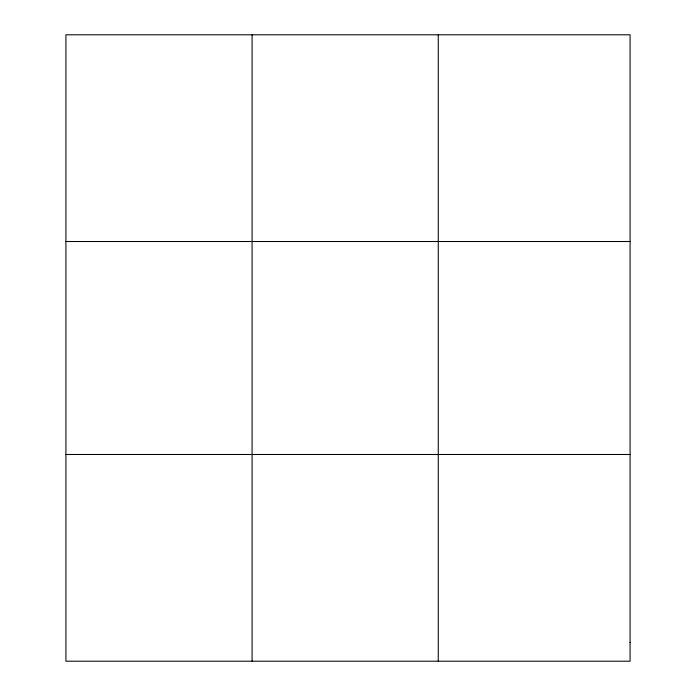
<?xml version="1.0" encoding="UTF-8"?>
<svg xmlns="http://www.w3.org/2000/svg" width="696" height="696" viewBox="0 0 696 696"><rect width="100%" height="100%" fill="white"/><g stroke="black" fill="none" stroke-linecap="round" stroke-linejoin="round"><path stroke-width="1.04" d="M252.091 661.2L252.091 34.8M438.262 661.2L438.262 34.8M65.92 241.512L630.08 241.512M65.92 454.488L630.08 454.488M630.08 642.408L630.08 661.2L65.92 661.2L65.92 34.8L630.08 34.8L630.08 642.408"/></g></svg>
